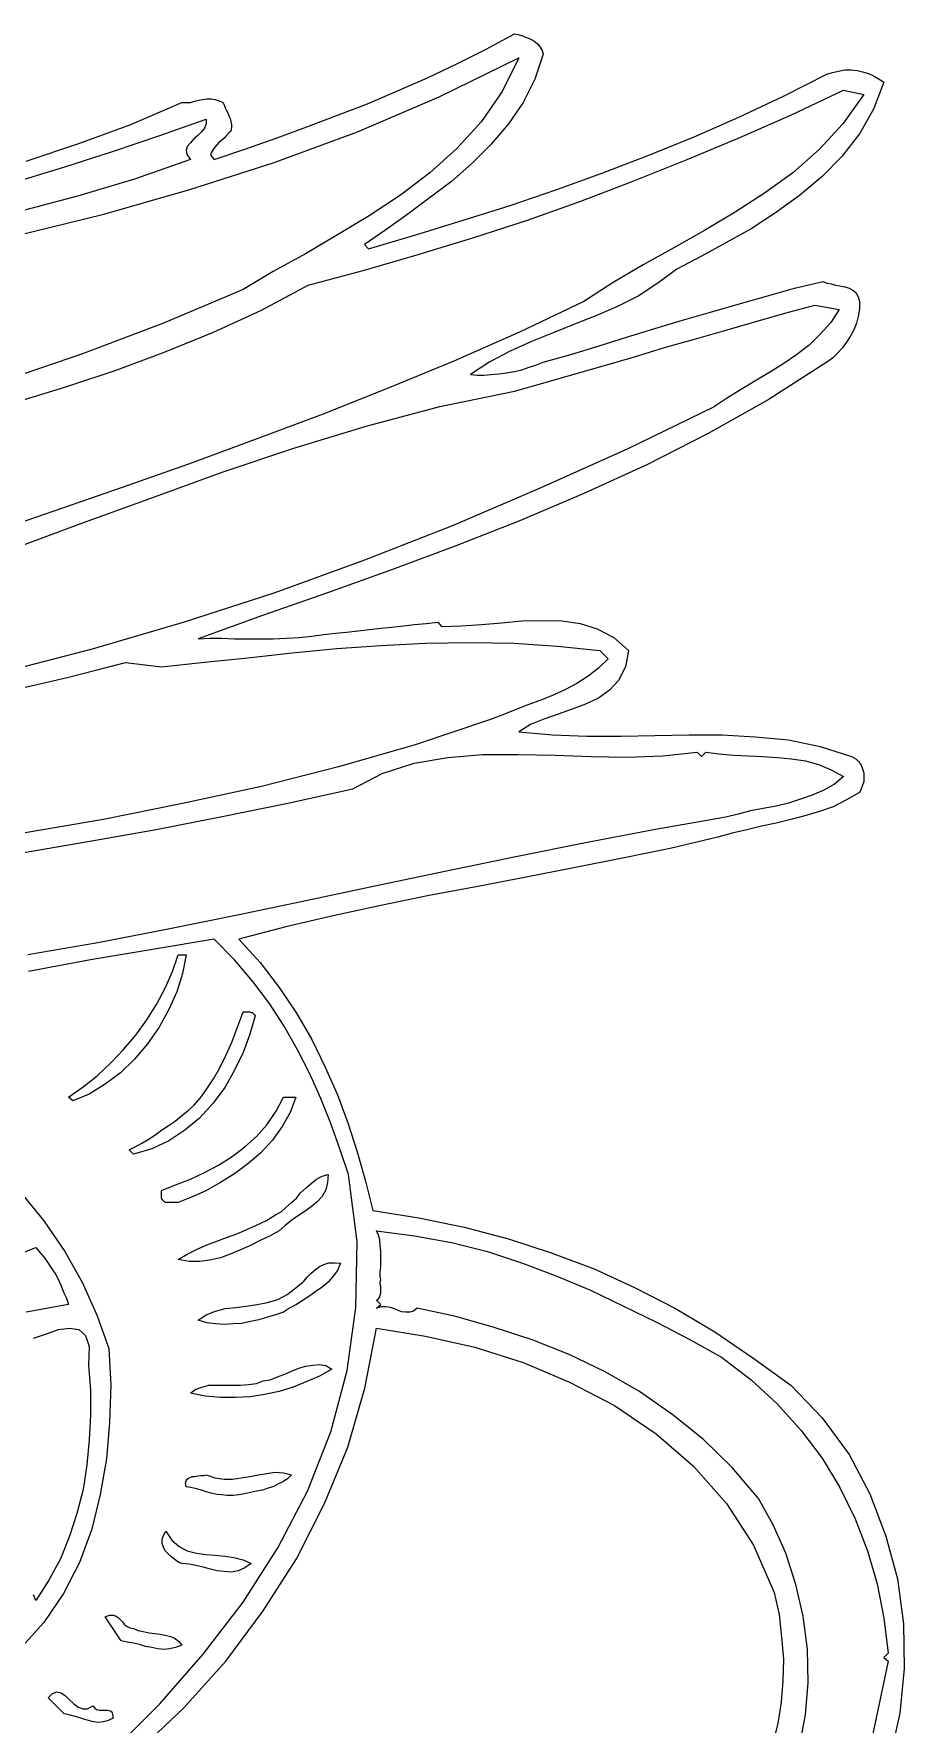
# Model space of a CAD drawing. Extents: x 0.03 to 5.55, y 0.03 to 8.04.
# Drawn here: x 4.129 to 5.549, y 5.281 to 8.039 of the extents above; entities that cross this region are included whole.
import ezdxf

# ---------------------------------------------------------------- set-up
doc = ezdxf.new("R2010")
doc.units = 0
doc.layers.add('1', color=7, linetype='Continuous')

msp = doc.modelspace()

# ---------------------------------------------------------------- linework, layer by layer
for points in [[(4.116, 7.831), (4.202, 7.86), (4.287, 7.891), (4.37, 7.927), (4.377, 7.927), (4.384, 7.927), (4.391, 7.929), (4.398, 7.931), (4.404, 7.932), (4.411, 7.933), (4.418, 7.933), (4.424, 7.932), (4.43, 7.93), (4.437, 7.927), (4.439, 7.923), (4.441, 7.918), (4.443, 7.914), (4.445, 7.91), (4.447, 7.905), (4.449, 7.901), (4.45, 7.896), (4.451, 7.891), (4.451, 7.886), (4.45, 7.88), (4.446, 7.877), (4.442, 7.872), (4.439, 7.869), (4.435, 7.865), (4.431, 7.862), (4.427, 7.858), (4.424, 7.854), (4.421, 7.85), (4.418, 7.845), (4.417, 7.841), (4.423, 7.834), (4.473, 7.851), (4.524, 7.869), (4.574, 7.887), (4.624, 7.906), (4.673, 7.925), (4.722, 7.946), (4.771, 7.967), (4.819, 7.99), (4.867, 8.014), (4.913, 8.039), (4.919, 8.038), (4.925, 8.036), (4.93, 8.034), (4.936, 8.032), (4.942, 8.029), (4.947, 8.026), (4.951, 8.022), (4.955, 8.017), (4.958, 8.012), (4.96, 8.006)], [(4.96, 8.006), (4.946, 7.965), (4.927, 7.927), (4.903, 7.892), (4.875, 7.859), (4.843, 7.827), (4.81, 7.798), (4.774, 7.771), (4.739, 7.745), (4.703, 7.719), (4.668, 7.695), (4.675, 7.688), (4.752, 7.711), (4.829, 7.735), (4.906, 7.759), (4.982, 7.785), (5.057, 7.812), (5.132, 7.841), (5.206, 7.871), (5.279, 7.903), (5.352, 7.937), (5.423, 7.973), (5.432, 7.976), (5.442, 7.978), (5.452, 7.98), (5.462, 7.98), (5.472, 7.979), (5.481, 7.977), (5.491, 7.974), (5.5, 7.97), (5.508, 7.965), (5.516, 7.96), (5.499, 7.916), (5.476, 7.876), (5.447, 7.839), (5.415, 7.806), (5.378, 7.775), (5.339, 7.747), (5.299, 7.721), (5.258, 7.698), (5.218, 7.676), (5.178, 7.655), (5.147, 7.632), (5.115, 7.611), (5.081, 7.594), (5.046, 7.579), (5.011, 7.565), (4.976, 7.551), (4.941, 7.537), (4.906, 7.521), (4.873, 7.504), (4.841, 7.483), (4.852, 7.482), (4.863, 7.482), (4.875, 7.483), (4.888, 7.484), (4.9, 7.486), (4.913, 7.488), (4.925, 7.491), (4.937, 7.495), (4.949, 7.499), (4.96, 7.503), (5.005, 7.516), (5.051, 7.53), (5.096, 7.544), (5.142, 7.558), (5.187, 7.572), (5.233, 7.585), (5.278, 7.598), (5.324, 7.611), (5.37, 7.624), (5.417, 7.635), (5.423, 7.632), (5.43, 7.631), (5.437, 7.629), (5.444, 7.628), (5.452, 7.626), (5.459, 7.624), (5.465, 7.621), (5.47, 7.617), (5.474, 7.61), (5.476, 7.602), (5.476, 7.59), (5.474, 7.578), (5.471, 7.567), (5.467, 7.556), (5.461, 7.545), (5.455, 7.536), (5.448, 7.526), (5.44, 7.518), (5.432, 7.51), (5.423, 7.503), (5.327, 7.442), (5.229, 7.387), (5.129, 7.336), (5.026, 7.289), (4.923, 7.245), (4.819, 7.204), (4.714, 7.165), (4.608, 7.127), (4.502, 7.09), (4.397, 7.052), (4.415, 7.053), (4.435, 7.053), (4.456, 7.052), (4.477, 7.052), (4.498, 7.052), (4.519, 7.052), (4.541, 7.053), (4.562, 7.054), (4.582, 7.056), (4.602, 7.059), (4.621, 7.061), (4.639, 7.063), (4.658, 7.065), (4.676, 7.067), (4.695, 7.069), (4.713, 7.071), (4.732, 7.073), (4.75, 7.075), (4.769, 7.077), (4.788, 7.079), (4.794, 7.072), (4.826, 7.073), (4.859, 7.075), (4.892, 7.078), (4.925, 7.081), (4.958, 7.082), (4.99, 7.081), (5.02, 7.077), (5.048, 7.068), (5.075, 7.054), (5.099, 7.033), (5.094, 7.006), (5.083, 6.984), (5.068, 6.968), (5.05, 6.955), (5.029, 6.945), (5.007, 6.937), (4.984, 6.929), (4.961, 6.921), (4.939, 6.912), (4.92, 6.9), (4.975, 6.895), (5.031, 6.893), (5.087, 6.893), (5.142, 6.894), (5.198, 6.895), (5.252, 6.895), (5.306, 6.892), (5.36, 6.887), (5.412, 6.876), (5.463, 6.86), (5.47, 6.856), (5.475, 6.851), (5.479, 6.846), (5.481, 6.84), (5.483, 6.833), (5.483, 6.826), (5.483, 6.819), (5.481, 6.813), (5.479, 6.807), (5.476, 6.801), (5.455, 6.789), (5.433, 6.778), (5.411, 6.77), (5.387, 6.763), (5.364, 6.757), (5.34, 6.751), (5.316, 6.746), (5.292, 6.74), (5.268, 6.735), (5.245, 6.728), (5.167, 6.71), (5.089, 6.694), (5.01, 6.678), (4.932, 6.663), (4.853, 6.648), (4.774, 6.633), (4.695, 6.617), (4.617, 6.6), (4.54, 6.582), (4.463, 6.562), (4.498, 6.524), (4.529, 6.483), (4.557, 6.441), (4.582, 6.398), (4.604, 6.353), (4.624, 6.308), (4.641, 6.262), (4.656, 6.215), (4.67, 6.167), (4.682, 6.119), (4.757, 6.107), (4.831, 6.092), (4.903, 6.073), (4.973, 6.05), (5.043, 6.024), (5.11, 5.993), (5.176, 5.959), (5.24, 5.921), (5.302, 5.879), (5.364, 5.834), (5.415, 5.781), (5.459, 5.721), (5.493, 5.657), (5.519, 5.588), (5.538, 5.518), (5.548, 5.445), (5.549, 5.372), (5.542, 5.299), (5.526, 5.228)], [(4.258, 5.238), (4.334, 5.314), (4.405, 5.395), (4.47, 5.48), (4.527, 5.569), (4.575, 5.661), (4.613, 5.758), (4.64, 5.858), (4.654, 5.961), (4.656, 6.068), (4.642, 6.178), (4.628, 6.22), (4.613, 6.261), (4.597, 6.302), (4.579, 6.342), (4.559, 6.381), (4.537, 6.42), (4.513, 6.457), (4.486, 6.493), (4.456, 6.528), (4.423, 6.562), (4.322, 6.545), (4.221, 6.528), (4.12, 6.509)], [(4.377, 6.536), (4.371, 6.506), (4.362, 6.476), (4.349, 6.447), (4.333, 6.418), (4.314, 6.391), (4.293, 6.366), (4.27, 6.344), (4.245, 6.325), (4.219, 6.309), (4.192, 6.298), (4.185, 6.304), (4.209, 6.321), (4.232, 6.339), (4.254, 6.36), (4.275, 6.382), (4.295, 6.405), (4.313, 6.43), (4.329, 6.455), (4.343, 6.482), (4.355, 6.509), (4.364, 6.536), (4.377, 6.536)], [(4.49, 6.437), (4.481, 6.407), (4.47, 6.377), (4.456, 6.348), (4.44, 6.32), (4.421, 6.294), (4.399, 6.27), (4.375, 6.25), (4.349, 6.233), (4.321, 6.22), (4.291, 6.211), (4.284, 6.218), (4.294, 6.223), (4.305, 6.229), (4.315, 6.235), (4.326, 6.242), (4.337, 6.25), (4.348, 6.257), (4.359, 6.265), (4.37, 6.274), (4.38, 6.282), (4.39, 6.291), (4.402, 6.305), (4.412, 6.319), (4.422, 6.334), (4.43, 6.348), (4.438, 6.364), (4.445, 6.379), (4.452, 6.395), (4.458, 6.411), (4.464, 6.427), (4.47, 6.443), (4.473, 6.443), (4.475, 6.443), (4.478, 6.443), (4.481, 6.443), (4.483, 6.442), (4.485, 6.442), (4.487, 6.44), (4.488, 6.439), (4.49, 6.437)], [(4.556, 6.304), (4.547, 6.279), (4.534, 6.256), (4.518, 6.234), (4.499, 6.213), (4.478, 6.195), (4.456, 6.179), (4.432, 6.164), (4.409, 6.151), (4.386, 6.141), (4.364, 6.132), (4.361, 6.132), (4.358, 6.132), (4.355, 6.132), (4.352, 6.132), (4.349, 6.132), (4.346, 6.132), (4.343, 6.132), (4.341, 6.134), (4.339, 6.136), (4.337, 6.139), (4.337, 6.152), (4.36, 6.161), (4.384, 6.17), (4.407, 6.181), (4.43, 6.193), (4.452, 6.207), (4.473, 6.223), (4.492, 6.24), (4.509, 6.259), (4.524, 6.281), (4.536, 6.304), (4.556, 6.304)], [(4.609, 6.178), (4.608, 6.165), (4.605, 6.153), (4.599, 6.142), (4.591, 6.133), (4.581, 6.125), (4.57, 6.117), (4.559, 6.11), (4.548, 6.102), (4.538, 6.094), (4.529, 6.086), (4.514, 6.078), (4.498, 6.07), (4.482, 6.062), (4.466, 6.055), (4.449, 6.048), (4.433, 6.042), (4.416, 6.038), (4.399, 6.036), (4.382, 6.036), (4.364, 6.039), (4.379, 6.048), (4.395, 6.056), (4.411, 6.063), (4.427, 6.069), (4.443, 6.075), (4.46, 6.081), (4.476, 6.088), (4.492, 6.095), (4.508, 6.103), (4.523, 6.112), (4.532, 6.117), (4.54, 6.124), (4.549, 6.132), (4.557, 6.139), (4.564, 6.148), (4.573, 6.156), (4.581, 6.163), (4.59, 6.17), (4.599, 6.175), (4.609, 6.178)], [(4.107, 6.149), (4.145, 6.102), (4.179, 6.052), (4.208, 6.001), (4.232, 5.947), (4.251, 5.894), (4.254, 5.834), (4.252, 5.773), (4.247, 5.714), (4.237, 5.656), (4.223, 5.599), (4.203, 5.545), (4.177, 5.494), (4.145, 5.447), (4.105, 5.403)], [(4.629, 6.033), (4.624, 6.021), (4.617, 6.012), (4.609, 6.002), (4.599, 5.994), (4.589, 5.987), (4.579, 5.98), (4.568, 5.973), (4.557, 5.966), (4.546, 5.96), (4.536, 5.953), (4.523, 5.949), (4.51, 5.945), (4.496, 5.941), (4.482, 5.938), (4.468, 5.935), (4.454, 5.934), (4.439, 5.933), (4.425, 5.934), (4.411, 5.936), (4.397, 5.94), (4.41, 5.949), (4.425, 5.955), (4.441, 5.959), (4.458, 5.961), (4.475, 5.963), (4.493, 5.966), (4.51, 5.969), (4.527, 5.974), (4.542, 5.982), (4.556, 5.993), (4.562, 5.998), (4.569, 6.004), (4.575, 6.011), (4.581, 6.017), (4.588, 6.023), (4.595, 6.028), (4.602, 6.031), (4.61, 6.034), (4.619, 6.034), (4.629, 6.033)], [(4.615, 5.86), (4.595, 5.849), (4.574, 5.84), (4.552, 5.831), (4.529, 5.824), (4.505, 5.819), (4.482, 5.815), (4.457, 5.814), (4.433, 5.814), (4.408, 5.816), (4.384, 5.821), (4.392, 5.827), (4.403, 5.831), (4.414, 5.834), (4.426, 5.834), (4.439, 5.834), (4.453, 5.834), (4.466, 5.834), (4.479, 5.835), (4.492, 5.837), (4.503, 5.841), (4.514, 5.843), (4.526, 5.848), (4.538, 5.852), (4.549, 5.857), (4.561, 5.862), (4.572, 5.865), (4.584, 5.867), (4.594, 5.868), (4.605, 5.866), (4.615, 5.86)], [(4.549, 5.688), (4.543, 5.682), (4.536, 5.677), (4.528, 5.673), (4.52, 5.669), (4.511, 5.666), (4.502, 5.663), (4.492, 5.661), (4.482, 5.659), (4.473, 5.657), (4.463, 5.655), (4.454, 5.654), (4.444, 5.654), (4.435, 5.655), (4.427, 5.656), (4.418, 5.658), (4.41, 5.66), (4.402, 5.663), (4.394, 5.665), (4.385, 5.667), (4.377, 5.668), (4.376, 5.674), (4.377, 5.678), (4.379, 5.681), (4.382, 5.683), (4.387, 5.685), (4.391, 5.685), (4.396, 5.686), (4.401, 5.687), (4.406, 5.687), (4.41, 5.688), (4.424, 5.683), (4.439, 5.681), (4.453, 5.681), (4.467, 5.683), (4.481, 5.685), (4.495, 5.688), (4.509, 5.69), (4.522, 5.692), (4.536, 5.691), (4.549, 5.688)], [(4.483, 5.543), (4.473, 5.536), (4.462, 5.531), (4.451, 5.529), (4.439, 5.53), (4.428, 5.531), (4.417, 5.534), (4.405, 5.537), (4.393, 5.54), (4.382, 5.542), (4.37, 5.543), (4.365, 5.545), (4.359, 5.549), (4.353, 5.554), (4.348, 5.559), (4.343, 5.564), (4.34, 5.57), (4.338, 5.576), (4.338, 5.583), (4.34, 5.589), (4.344, 5.596), (4.354, 5.581), (4.366, 5.571), (4.379, 5.564), (4.394, 5.56), (4.409, 5.558), (4.424, 5.557), (4.44, 5.555), (4.455, 5.553), (4.47, 5.549), (4.483, 5.543)], [(4.291, 5.437), (4.299, 5.434), (4.307, 5.432), (4.317, 5.43), (4.326, 5.429), (4.335, 5.428), (4.343, 5.426), (4.352, 5.424), (4.359, 5.421), (4.365, 5.416), (4.37, 5.41), (4.36, 5.406), (4.35, 5.404), (4.341, 5.403), (4.331, 5.404), (4.321, 5.406), (4.311, 5.408), (4.301, 5.411), (4.291, 5.413), (4.281, 5.415), (4.271, 5.417), (4.245, 5.456), (4.252, 5.459), (4.258, 5.459), (4.263, 5.457), (4.266, 5.455), (4.27, 5.451), (4.273, 5.448), (4.276, 5.444), (4.28, 5.441), (4.285, 5.438), (4.291, 5.437)], [(4.258, 5.291), (4.25, 5.287), (4.242, 5.285), (4.234, 5.284), (4.226, 5.285), (4.218, 5.287), (4.21, 5.289), (4.202, 5.292), (4.194, 5.294), (4.186, 5.296), (4.178, 5.298), (4.152, 5.324), (4.159, 5.331), (4.166, 5.334), (4.173, 5.332), (4.18, 5.327), (4.187, 5.321), (4.194, 5.314), (4.201, 5.309), (4.209, 5.306), (4.216, 5.306), (4.225, 5.311), (4.228, 5.307), (4.231, 5.305), (4.235, 5.304), (4.24, 5.304), (4.245, 5.304), (4.249, 5.304), (4.253, 5.303), (4.256, 5.301), (4.257, 5.297), (4.258, 5.291)]]:
    msp.add_lwpolyline(points)
at = {"layer": '1'}
for points in [[(4.92, 8), (4.893, 7.945), (4.859, 7.896), (4.819, 7.852), (4.775, 7.812), (4.727, 7.776), (4.676, 7.742), (4.624, 7.711), (4.572, 7.68), (4.519, 7.651), (4.47, 7.622), (4.34, 7.567), (4.208, 7.517), (4.074, 7.471)], [(4.101, 7.71), (4.243, 7.745), (4.383, 7.785), (4.521, 7.829), (4.657, 7.879), (4.79, 7.936), (4.92, 8)], [(4.099, 7.438), (4.181, 7.463), (4.263, 7.49), (4.343, 7.52), (4.422, 7.552), (4.5, 7.588), (4.576, 7.629), (4.666, 7.653), (4.756, 7.679), (4.845, 7.706), (4.934, 7.735), (5.021, 7.766), (5.108, 7.799), (5.195, 7.834), (5.281, 7.87), (5.365, 7.907), (5.45, 7.947), (5.483, 7.94)], [(5.483, 7.94), (5.449, 7.892), (5.41, 7.85), (5.367, 7.812), (5.321, 7.779), (5.273, 7.748), (5.223, 7.718), (5.173, 7.69), (5.123, 7.662), (5.074, 7.633), (5.026, 7.602), (4.921, 7.552), (4.814, 7.505), (4.707, 7.461), (4.599, 7.418), (4.49, 7.377), (4.381, 7.337), (4.271, 7.298), (4.161, 7.26), (4.05, 7.222)], [(4.101, 7.798), (4.179, 7.822), (4.257, 7.847), (4.334, 7.873), (4.41, 7.9), (4.41, 7.892), (4.407, 7.885), (4.402, 7.879), (4.396, 7.873), (4.389, 7.867), (4.384, 7.861), (4.379, 7.855), (4.377, 7.849), (4.378, 7.842), (4.384, 7.834)], [(4.384, 7.834), (4.293, 7.802), (4.2, 7.774), (4.105, 7.749)], [(5.443, 7.589), (5.429, 7.568), (5.412, 7.549), (5.394, 7.531), (5.373, 7.515), (5.351, 7.5), (5.328, 7.486), (5.305, 7.472), (5.282, 7.458), (5.259, 7.444), (5.238, 7.43), (5.098, 7.362), (4.956, 7.298), (4.813, 7.237), (4.668, 7.18), (4.522, 7.127), (4.374, 7.079), (4.224, 7.035), (4.072, 6.996)], [(4.09, 7.197), (4.205, 7.24), (4.321, 7.282), (4.436, 7.324), (4.553, 7.363), (4.671, 7.399), (4.791, 7.431), (4.913, 7.456), (4.963, 7.47), (5.012, 7.484), (5.06, 7.498), (5.109, 7.512), (5.158, 7.527), (5.207, 7.541), (5.256, 7.555), (5.305, 7.569), (5.354, 7.583), (5.403, 7.596), (5.443, 7.589)], [(4.088, 6.967), (4.136, 6.978), (4.183, 6.989), (4.23, 7.001), (4.278, 7.013), (4.337, 7.006), (4.407, 7.014), (4.478, 7.021), (4.55, 7.029), (4.623, 7.036), (4.695, 7.041), (4.768, 7.045), (4.84, 7.046), (4.912, 7.045), (4.983, 7.04), (5.052, 7.033), (5.066, 7.019)], [(5.066, 7.019), (5.05, 7.004), (5.033, 6.991), (5.015, 6.979), (4.996, 6.969), (4.976, 6.96), (4.956, 6.952), (4.935, 6.944), (4.914, 6.936), (4.894, 6.928), (4.874, 6.92), (4.751, 6.879), (4.626, 6.843), (4.5, 6.811), (4.371, 6.783), (4.242, 6.757), (4.111, 6.735)], [(4.112, 6.703), (4.22, 6.722), (4.328, 6.741), (4.436, 6.762), (4.543, 6.784), (4.649, 6.807), (4.697, 6.832), (4.749, 6.849), (4.804, 6.858), (4.861, 6.863), (4.919, 6.863), (4.979, 6.862), (5.038, 6.86), (5.097, 6.859), (5.155, 6.861), (5.211, 6.867), (5.218, 6.86)], [(5.218, 6.86), (5.225, 6.867), (5.247, 6.864), (5.271, 6.862), (5.295, 6.861), (5.318, 6.86), (5.342, 6.858), (5.365, 6.856), (5.388, 6.853), (5.409, 6.847), (5.43, 6.838), (5.45, 6.827), (5.435, 6.815), (5.418, 6.805), (5.399, 6.797), (5.38, 6.79), (5.36, 6.784), (5.34, 6.779), (5.319, 6.775), (5.298, 6.771), (5.278, 6.766), (5.258, 6.761), (5.143, 6.741), (5.029, 6.719), (4.915, 6.696), (4.802, 6.673), (4.688, 6.649), (4.575, 6.625), (4.461, 6.601), (4.348, 6.578), (4.233, 6.556), (4.119, 6.536)], [(5.378, 5.245), (5.388, 5.296), (5.392, 5.349), (5.391, 5.403), (5.384, 5.457), (5.372, 5.509), (5.356, 5.56), (5.335, 5.606), (5.311, 5.649), (5.268, 5.7), (5.221, 5.746), (5.17, 5.787), (5.117, 5.824), (5.061, 5.856), (5.002, 5.884), (4.942, 5.908), (4.88, 5.928), (4.817, 5.946), (4.754, 5.96), (4.748, 5.955), (4.742, 5.953), (4.735, 5.953), (4.729, 5.954), (4.723, 5.956), (4.716, 5.959), (4.71, 5.961), (4.703, 5.962), (4.696, 5.962), (4.688, 5.96), (4.695, 5.966), (4.688, 5.973), (4.691, 5.975), (4.693, 5.978), (4.694, 5.981), (4.695, 5.985), (4.695, 5.988), (4.695, 5.992), (4.695, 5.995), (4.694, 5.999), (4.694, 6.003), (4.695, 6.006), (4.694, 6.012), (4.694, 6.019), (4.695, 6.027), (4.695, 6.036), (4.695, 6.044), (4.695, 6.053), (4.694, 6.062), (4.693, 6.071), (4.691, 6.079), (4.688, 6.086), (4.75, 6.078), (4.81, 6.067), (4.869, 6.052), (4.926, 6.033), (4.982, 6.012), (5.037, 5.989), (5.091, 5.963), (5.145, 5.937), (5.198, 5.909), (5.251, 5.88)], [(4.052, 6.027), (4.132, 6.059), (4.139, 6.05), (4.146, 6.042), (4.152, 6.033), (4.158, 6.024), (4.164, 6.015), (4.169, 6.006), (4.173, 5.996), (4.177, 5.986), (4.182, 5.976), (4.185, 5.966)], [(4.185, 5.966), (4.116, 5.953)], [(4.128, 5.911), (4.149, 5.918), (4.169, 5.925), (4.187, 5.927), (4.202, 5.925), (4.213, 5.915), (4.219, 5.897), (4.218, 5.867)], [(4.298, 5.236), (4.373, 5.307), (4.442, 5.384), (4.503, 5.466), (4.557, 5.551), (4.603, 5.641), (4.641, 5.733), (4.669, 5.829), (4.688, 5.927), (4.768, 5.914), (4.848, 5.896), (4.927, 5.871), (5.003, 5.839), (5.076, 5.801), (5.144, 5.755), (5.205, 5.702), (5.259, 5.641), (5.303, 5.573), (5.337, 5.496)], [(5.251, 5.88), (5.299, 5.843), (5.342, 5.803), (5.381, 5.76), (5.415, 5.715), (5.444, 5.667), (5.469, 5.616), (5.489, 5.564), (5.505, 5.51), (5.516, 5.454), (5.523, 5.397), (5.516, 5.39), (5.523, 5.384), (5.491, 5.232)], [(4.218, 5.867), (4.221, 5.826), (4.221, 5.785), (4.219, 5.745), (4.215, 5.704), (4.209, 5.664), (4.199, 5.625), (4.187, 5.588), (4.172, 5.551), (4.153, 5.516), (4.132, 5.483), (4.128, 5.492)], [(5.337, 5.496), (5.345, 5.46), (5.349, 5.423), (5.352, 5.387), (5.351, 5.352), (5.348, 5.317), (5.343, 5.282), (5.334, 5.248)]]:
    msp.add_lwpolyline(points, dxfattribs=at)

doc.saveas('drawing.dxf')
